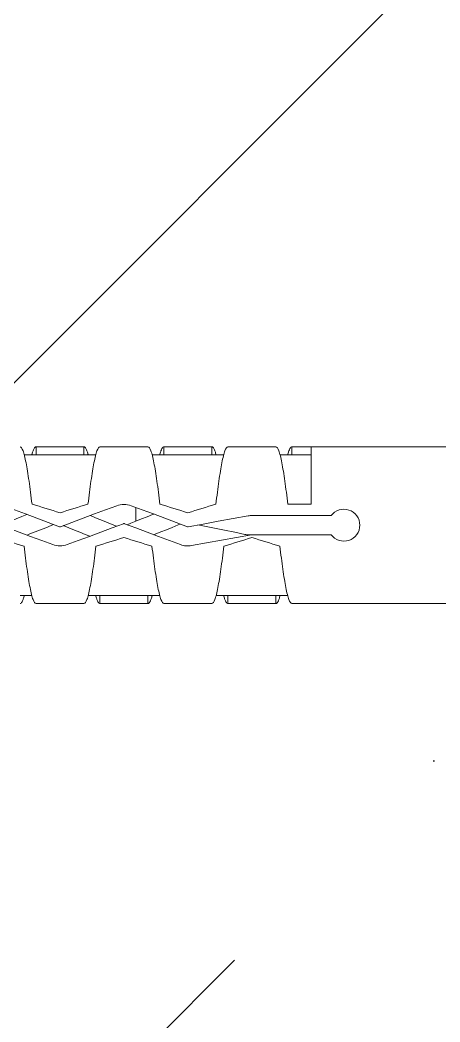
# Model space of a CAD drawing. Header units: millimetres. Extents: x -354900 to 8840672, y 0 to 292181.
# Drawn here: x -898.8 to -875.2, y 140748.8 to 140805.2 of the extents above; entities that cross this region are included whole.
import ezdxf

# ---------------------------------------------------------------- set-up
doc = ezdxf.new("R2010")
doc.units = ezdxf.units.MM
doc.header["$MEASUREMENT"] = 0
doc.set_wipeout_variables(frame=1)
doc.layers.add('основание', color=8, linetype='Continuous')
doc.layers.add('тарельчат', color=212, linetype='Continuous')

# ---------------------------------------------------------------- blocks, each defined once
blk = doc.blocks.new('*U737')
at = {"layer": 'основание'}
h = blk.add_hatch(dxfattribs=at)
h.set_pattern_fill('ANSI36', color=256, scale=10)
h.set_pattern_definition([(45, (0, 200), (16.83798022700467, 61.73926083235044), [79.375, -15.875, 0, -15.875])])
h.paths.add_polyline_path([(-150, -200), (-80.99999999999999, -200), (-77, -206), (-73, -194), (-69, -200), (0, -200), (0, 200), (-69, 200.0000000000001), (-72.99999999999997, 206.0000000000001), (-76.99999999999999, 194), (-81.00000000000001, 200), (-150, 200.0000000000001), (-150, 5.999999999999986), (-156, 1.999999999999993), (-144, -1.999999999999993), (-150, -6.000000000000007)])
blk = doc.blocks.new('*U728')
blk.add_wipeout([(1.0500000149400037, 8.999999798820951), (1.0500000071200049, 3.450000000000955), (2.423312636319821, 2.763343685401111), (2.5537890412914734, 2.7160506063203513), (2.6916408736600133, 2.6999998837609667), (9.58923049165999, 2.700000000000955), (9.744521918721514, 2.6795554957743946), (9.889230491660001, 2.619615242271621), (11.42942500307096, 1.7303886527839296), (11.57413144345848, 1.670444504227504), (11.729422659839997, 1.649999991060966), (14.84999962266, 1.649999991060966), (14.84999962266, 1.3499999418809523), (15.15000023064, 1.3499999418809523), (15.15000023064, 1.649999991060966), (15.44999972102, 1.649999991060966), (15.44999972102, 1.3499999418809523), (15.75000032898, 1.3499999418809523), (15.75000032898, 1.649999991060966), (16.049999819359996, 1.649999991060966), (16.049999818029473, 1.3499999418809523), (50.960611026307525, 1.3499999418809523), (50.97624045491754, 1.3513672441098379), (51.64128556073775, 1.4686326396521139), (51.65691389672752, 1.4699999418809568), (72.33070902110752, 1.4699999418785268), (72.36591101661853, 1.4628297245422317), (73.49424257463868, 0.983288812382213), (73.53410068967474, 0.9501166616279164), (73.54903991700758, 0.9004590297209489), (73.54903991700351, 0.1799999418727367), (73.24903927326753, 0.1799999418727367), (73.24903927326753, -0.1800000581272485), (73.54903991700351, -0.1800000581272485), (73.54903988124752, -0.9004591148390375), (73.53410068967474, -0.9501167778860093), (73.49424257463855, -0.9832889286403628), (72.36591101661743, -1.462829840780799), (72.33070902110754, -1.4700000755590423), (51.65691389672752, -1.4700000581190409), (51.641285560737494, -1.468632755890141), (50.976239364167526, -1.351367168026215), (50.96061211892752, -1.3500000581190505), (16.049999819359996, -1.3499999418990427), (16.049999818029473, -1.6499999910590475), (15.75000032898, -1.6499999910590475), (15.75000032898, -1.3499999418990427), (15.44999972102, -1.3499999418990427), (15.44999972102, -1.6499999910590475), (15.15000023064, -1.6499999910590475), (15.15000023064, -1.3499999418990427), (14.84999962266, -1.3499999418990427), (14.84999962266, -1.6499999910590475), (11.729422659839997, -1.6499999910590475), (11.57413144345848, -1.670444504225614), (11.42942316945999, -1.7303848173590524), (9.889248701021238, -2.6196465817199197), (9.744521918721514, -2.6795554957724903), (9.58923049165999, -2.6999999999990365), (2.69164079362001, -2.6999999999990365), (2.5537890412914734, -2.716050606318433), (2.4233126838200008, -2.763343602419056), (1.0500000149400037, -3.4500000067190513), (1.0500000149400037, -8.999999798839042), (0.5863930389599972, -8.999999798839042), (0.4854802070032278, -8.960980188735874), (0.43706870054001, -8.864221281038468), (0.36714286541999996, -8.130000159159053), (0, -8.130000159159053), (0, 7.800000160920945), (0.33571429083999504, 7.800000160920945), (0.43706870054001, 8.864221281040443), (0.4854802070032207, 8.960980188737793), (0.5863930293199999, 9.000000000000966)]).dxf.layer = 'тарельчат'
at = {"layer": 'тарельчат', "linetype": 'Continuous', "lineweight": 9}
for p, q in [((56.16388640880751, 1.469999959300992), (51.65691248656752, 1.469999959300992)), ((56.16403840066755, 1.469999959300992), (56.5240400242875, 1.469999959300992)), ((56.82388864040755, 1.319999934720897), (56.60261533738752, 1.319999934720897)), ((57.72403798580754, 1.469999959300992), (56.8240406322675, 1.469999959300992)), ((56.8240406322675, 1.319999934720897), (56.8240406322675, 1.469999959300992)), ((57.72403798580754, 1.319999934720897), (56.8240406322675, 1.319999934720897)), ((57.72403798580754, 1.319999934720897), (57.72403798580754, 1.469999959300992)), ((57.94546775102752, 1.319999934720897), (57.72418997764754, 1.319999934720897)), ((58.02403859378754, 1.469999959300992), (58.92404041768754, 1.469999959300992)), ((59.22388903380753, 1.319999934720897), (59.00261573076751, 1.319999934720897)), ((60.12403837920752, 1.469999959300992), (59.22404102564753, 1.469999959300992)), ((59.22404102564753, 1.319999934720897), (59.22404102564753, 1.469999959300992)), ((60.12403837920752, 1.319999934720897), (59.22404102564753, 1.319999934720897)), ((60.12403837920752, 1.319999934720897), (60.12403837920752, 1.469999959300992)), ((60.34546814442751, 1.319999934720897), (60.12419037104752, 1.319999934720897)), ((60.42403898716753, 1.469999959300992), (61.32404081106753, 1.469999959300992)), ((61.62388942718752, 1.319999934720897), (61.4026116538075, 1.319999934720897)), ((57.27403930902754, 0.1799999504209495), (55.78903875828753, 0.1799999504209495)), ((55.78903875828753, -0.1800000666791561), (57.27403930902754, -0.1800000666791561)), ((59.44903812886751, -0.0738659901991241), (59.44903812886751, -0.3322659641590349)), ((56.59903905868752, -0.3932233200590076), (56.16403840066755, -0.3932233200590076)), ((56.16403840066755, -1.470000075559028), (56.16403840066755, -0.3932233200590076)), ((51.65691248656752, -1.470000075559028), (56.16388640880751, -1.470000075559028)), ((56.16403840066755, -1.320000050979104), (56.5240400242875, -1.320000050979104)), ((56.16403840066755, -1.470000075559028), (56.5240400242875, -1.470000075559028)), ((56.5240400242875, -1.320000050979104), (56.5240400242875, -1.470000075559028)), ((56.5241920161275, -1.320000050979104), (56.74548767090752, -1.320000050979104)), ((57.72403798580754, -1.470000075559028), (56.8240406322675, -1.470000075559028)), ((57.80261329890752, -1.320000050979104), (58.0238866019275, -1.320000050979104)), ((58.02403859378754, -1.320000050979104), (58.92404041768754, -1.320000050979104)), ((58.02403859378754, -1.320000050979104), (58.02403859378754, -1.470000075559028)), ((58.02403859378754, -1.470000075559028), (58.92404041768754, -1.470000075559028)), ((58.92404041768754, -1.320000050979104), (58.92404041768754, -1.470000075559028)), ((58.92419240952754, -1.320000050979104), (59.14546571256751, -1.320000050979104)), ((60.12403837920752, -1.470000075559028), (59.22404102564753, -1.470000075559028)), ((60.20261369228751, -1.320000050979104), (60.42388699532748, -1.320000050979104)), ((60.42403898716753, -1.320000050979104), (61.32404081106753, -1.320000050979104)), ((60.42403898716753, -1.320000050979104), (60.42403898716753, -1.470000075559028)), ((60.42403898716753, -1.470000075559028), (61.32404081106753, -1.470000075559028)), ((61.32404081106753, -1.320000050979104), (61.32404081106753, -1.470000075559028)), ((61.32419280290753, -1.320000050979104), (61.5454661059475, -1.320000050979104))]:
    blk.add_line(p, q, dxfattribs=at)
at = {"layer": 'тарельчат', "linetype": 'Continuous', "lineweight": 9, "flags": 128}
for points in [[(58.40470216752753, 0.3837867873609184), (58.12646321536752, 0.333518488420907), (57.8459309744875, 0.2828354773409387), (57.56344966174754, 0.2318007930609269), (57.27937243462752, 0.180477876060877)], [(59.66353885412753, -0.02810254947911517), (59.45090226412754, 0.05134647226088873), (59.23866353512754, 0.1306454972009305), (59.0274440455475, 0.2095628879808373), (58.81786517382751, 0.2878680767809669), (58.61053935766754, 0.3653323162209858)], [(60.73754004718748, 0.3653323162209858), (60.53021423102754, 0.2878680767809669), (60.32063535930752, 0.2095628879808373), (60.10941586972755, 0.1306454972009305), (59.89718161106754, 0.05134647226088873), (59.68454055072753, -0.02810254947911517)], [(60.31502954244749, 0.2074693854208363), (60.39953700782752, 0.1736673876609984), (60.4997800994075, 0.1335696114409757), (60.60256234884753, 0.09245727568082884), (60.70706121206752, 0.05065808226095214), (60.81178806306752, 0.008766435240886494)], [(62.06353924752753, -0.02810254947911517), (61.85089818716753, 0.05134647226088873), (61.63866392852751, 0.1306454972009305), (61.42744443894753, 0.2095628879808373), (61.21786556722753, 0.2878680767809669), (61.01053975106751, 0.3653323162209858)], [(57.34337888242754, -0.1737868936390328), (57.62382171632753, -0.1231203145991344), (57.9050826239675, -0.07230596085906882), (58.18682185888755, -0.02140482165907542), (58.46870414496752, 0.02952200674093319)], [(57.40472994328752, 0.1724264119609416), (57.59627095938752, 0.1341185911609841), (57.78674803258754, 0.09602303334099815), (57.97541014434753, 0.05829018490089766), (58.16151968718752, 0.02106905602096276), (58.28510693788755, -0.003648458019142709)], [(58.4845381188475, 0.02810243322090855), (58.69717917920753, -0.05134658849914331), (58.90941790820754, -0.1306456134591372), (59.12063292742753, -0.2095630042390439), (59.33021179914753, -0.287868193039003), (59.53754208566753, -0.3653324324790219)], [(58.61384741546753, -0.02021107711914283), (58.65402690650755, -0.004140015159009636), (58.76648298980755, 0.04084275578100005), (58.87671730996752, 0.08493654322086286), (58.98393861532754, 0.1278254582609861), (59.08738247634754, 0.1692022430609086), (59.11060593606752, 0.178491871420988)], [(59.81054178954754, -0.3653324324790219), (60.01786760568752, -0.287868193039003), (60.22744647742749, -0.2095630042390439), (60.43866149664751, -0.1306456134591372), (60.65090022564752, -0.05134658849914331), (60.86354128600752, 0.02810243322090855)], [(60.3106038975875, -0.1784919876790241), (60.2789940643475, -0.1658476771990536), (60.17878226520753, -0.1257629365790649), (60.07598213434753, -0.08464350239910345), (59.97140280486753, -0.04281140127915251), (59.86586235046753, -0.0005942500790183658), (59.81384537698754, 0.02021096088088825)], [(60.88453851224753, 0.02810243322090855), (61.09717957258752, -0.05134658849914331), (61.30941830158753, -0.1306456134591372), (61.5206333208275, -0.2095630042390439), (61.7302121925475, -0.287868193039003), (61.93753800870752, -0.3653324324790219)], [(60.99313668490751, -0.01247208447915682), (61.04155502796752, 0.006895302520888436), (61.14271007062752, 0.04735858974089524), (61.24287716628754, 0.08742524378084227), (61.34131423712753, 0.1267989545209502), (61.4372881460275, 0.1651885163408338), (61.48989073516753, 0.1862308651608942)], [(59.44903812886751, -0.0738659901991241), (59.34382400990751, -0.1159517966791554), (59.23942349434751, -0.1577132846391578), (59.13663230420753, -0.1988287723190751), (59.11503158092754, -0.2074695016790429)], [(59.61179010154752, -0.008766551499093111), (59.54506121158753, -0.03545687059903457), (59.44903812886751, -0.0738659901991241)], [(61.98403857232751, -0.003841854879055973), (61.90464518548751, -0.03560057221915258), (61.79850570440752, -0.0780549685390497), (61.69387720108753, -0.1199073128390182), (61.59162692308749, -0.1608068879390885), (61.49431638002753, -0.1997305079590888)]]:
    blk.add_lwpolyline(points, dxfattribs=at)
at = {"layer": 'тарельчат', "linetype": 'Continuous', "lineweight": 9}
for points, knots in [([(56.74903991700351, 0.3937356762679087), (56.73028835012937, 0.5471370099527917), (56.71153991700351, 0.693496527063644), (56.67403991700354, 0.9569977108212129), (56.65528991700351, 1.074077862853642), (56.61778991700351, 1.266730227285791), (56.59903991700352, 1.342266836478984), (56.56153991700351, 1.443911085978073), (56.54279148387761, 1.469999941872629), (56.52403991700351, 1.469999941872629)], [0, 0, 0, 0, 0.25, 0.25, 0.5, 0.5, 0.75, 0.75, 1, 1, 1, 1]), ([(56.82404063225923, 1.469999959307131), (56.81779154664068, 1.468320370435094), (56.80529335492771, 1.46496118718801), (56.78653777223016, 1.438478008030302), (56.76778895532421, 1.39502499033631), (56.75410414249257, 1.354813535804169), (56.74665748787828, 1.324804256367543), (56.74546531916795, 1.319999934720215)], [0, 0, 0, 0, 0.2386285361008653, 0.4772578540936533, 0.7158864052001135, 0.9545149660561396, 1, 1, 1, 1]), ([(57.80261329890428, 1.319999934720215), (57.80142278219297, 1.324804262669829), (57.79398631909616, 1.354814095512779), (57.78028539405979, 1.395024696966118), (57.76154024635748, 1.438478003895796), (57.74279205221477, 1.464961241052038), (57.73028934805959, 1.468320384734056), (57.724037985813, 1.469999959307131)], [0, 0, 0, 0, 0.0454842548291114, 0.2841135948042546, 0.5227421459092558, 0.7613706847799367, 1, 1, 1, 1]), ([(58.02403991700351, 1.469999941872629), (58.0052883501294, 1.469999941872629), (57.98653991700354, 1.443911085978073), (57.94903991700353, 1.342266836478984), (57.93028991700351, 1.266730227285791), (57.89278991700354, 1.074077862853642), (57.87403991700351, 0.9569977108212129), (57.83653991700351, 0.693496527063644), (57.81779148387764, 0.5471370099527917), (57.7990399170035, 0.3937356762679087)], [0, 0, 0, 0, 0.25, 0.25, 0.5, 0.5, 0.75, 0.75, 1, 1, 1, 1]), ([(59.14903991700351, 0.3937356762679087), (59.13028835012941, 0.5471370099527917), (59.11153991700355, 0.693496527063644), (59.0740399170035, 0.9569977108212129), (59.05528991700351, 1.074077862853642), (59.01778991700349, 1.266730227285791), (58.99903991700351, 1.342266836478984), (58.96153991700346, 1.443911085978073), (58.94279148387759, 1.469999941872629), (58.92403991700349, 1.469999941872629)], [0, 0, 0, 0, 0.25, 0.25, 0.5, 0.5, 0.75, 0.75, 1, 1, 1, 1]), ([(59.22404102564989, 1.469999959307131), (59.21778955626127, 1.468320390353028), (59.20528663782236, 1.464961257909465), (59.18654005080359, 1.438477936466768), (59.16778881643481, 1.395024997116082), (59.15410455550003, 1.354813535554172), (59.14665788397611, 1.324804256333096), (59.14546571255864, 1.319999934720215)], [0, 0, 0, 0, 0.2386293152215201, 0.477257854093658, 0.715886405200116, 0.9545149660561401, 1, 1, 1, 1]), ([(60.20261369229496, 1.319999934720215), (60.20142317558367, 1.324804262669829), (60.1939867124868, 1.354814095512779), (60.18028578745043, 1.395024696966118), (60.16154063974813, 1.438478003895796), (60.14279244560538, 1.464961241052038), (60.13028974145024, 1.468320384734056), (60.12403837920365, 1.469999959307131)], [0, 0, 0, 0, 0.0454842548291114, 0.2841135948042546, 0.5227421459092558, 0.7613706847799367, 1, 1, 1, 1]), ([(60.42403991700348, 1.469999941872629), (60.40528835012938, 1.469999941872629), (60.38653991700349, 1.443911085978073), (60.34903991700347, 1.342266836478984), (60.33028991700348, 1.266730227285791), (60.29278991700349, 1.074077862853642), (60.27403991700353, 0.9569977108212129), (60.23653991700354, 0.693496527063644), (60.21779148387762, 0.5471370099527917), (60.19903991700352, 0.3937356762679087)], [0, 0, 0, 0, 0.25, 0.25, 0.5, 0.5, 0.75, 0.75, 1, 1, 1, 1]), ([(61.54903991700348, 0.3937356762679087), (61.53028835012938, 0.5471370099527917), (61.51153991700349, 0.693496527063644), (61.47403991700347, 0.9569977108212129), (61.45528991700348, 1.074077862853642), (61.41778991700349, 1.266730227285791), (61.39903991700351, 1.342266836478984), (61.36153991700354, 1.443911085978073), (61.34279148387762, 1.469999941872629), (61.32403991700349, 1.469999941872629)], [0, 0, 0, 0, 0.25, 0.25, 0.5, 0.5, 0.75, 0.75, 1, 1, 1, 1]), ([(61.62404141904054, 1.469999959307131), (61.61779005679395, 1.468320384734056), (61.60528735263881, 1.464961241052038), (61.58653915849604, 1.438478003895796), (61.56779401079373, 1.395024696966118), (61.55409308575733, 1.354814095512779), (61.54665662266055, 1.324804262669829), (61.54546610594926, 1.319999934720215)], [0, 0, 0, 0, 0.2386293152200633, 0.4772578540907443, 0.7158864051957455, 0.9545157451708888, 1, 1, 1, 1]), ([(58.61053991700354, 0.3653323247790468), (58.57774595867136, 0.377585208787707), (58.54399684670404, 0.3852533957164042), (58.47459154201901, 0.3915531201531053), (58.43925910360412, 0.3900299707224804), (58.40470261396948, 0.3837867816783387)], [0, 0, 0, 0, 0.5, 0.5, 1, 1, 1, 1]), ([(61.01053991700351, 0.3653323247790468), (60.96673176551809, 0.3817004677566729), (60.92079630336704, 0.3899974200714951), (60.82732560933297, 0.3900024625389733), (60.78135074919385, 0.3817014693547094), (60.73753991700349, 0.3653323247790468)], [0, 0, 0, 0, 0.5, 0.5, 1, 1, 1, 1]), ([(55.78903991700349, 0.1799999418727793), (55.7512953921543, 0.2303259750049165), (55.69862304449718, 0.2674806579124152), (55.57913385690343, 0.3049842041965007), (55.5133722558132, 0.3043333521254681), (55.39501536721474, 0.2648913247323321), (55.34214397968597, 0.2259308331113061), (55.26949071227759, 0.1253113086017947), (55.24905830491934, 0.06241752997328831), (55.24902155516048, -0.06224076385859689), (55.26936750554952, -0.1250910734747777), (55.34210297182587, -0.225923763323749), (55.39465883369557, -0.2647296989808865), (55.51335891370263, -0.3043718170558805), (55.57850904383268, -0.3051207574096679), (55.69873144122575, -0.2675061667354726), (55.75129377851231, -0.23032824278215), (55.78903991700349, -0.1800000581272343)], [0, 0, 0, 0, 0.125, 0.125, 0.25, 0.25, 0.375, 0.375, 0.5, 0.5, 0.625, 0.625, 0.75, 0.75, 0.875, 0.875, 1, 1, 1, 1]), ([(57.27867953063188, 0.1799999504223138), (57.28335404063941, 0.1799999504223138), (57.29987678586023, 0.1799999504223138), (57.31639894108901, 0.1799999504223138), (57.32824675322709, 0.1799999504223138)], [0, 0, 0, 0, 0.2829136408656835, 1, 1, 1, 1]), ([(58.46870627830862, 0.02952200647320069), (58.47200990908659, 0.03011886083237414), (58.47546217230948, 0.03015367183854778), (58.47877717104246, 0.02962355448437393), (58.48073896729759, 0.02930983423186717), (58.48267888786368, 0.02879777357298963), (58.48453991700357, 0.0281024328655235)], [0, 0, 0, 0, 3.35713496618e-05, 3.35713496618e-05, 3.35713496618e-05, 5.32540515767e-05, 5.32540515767e-05, 5.32540515767e-05, 5.32540515767e-05]), ([(60.86353991700349, 0.0281024328655235), (60.86668464460107, 0.02927740485586128), (60.87007562575684, 0.02992576297373262), (60.87343207430877, 0.02999378336147629), (60.87678852852412, 0.03006180386415735), (60.88020301200839, 0.02955135912372953), (60.88339277804889, 0.02850474831410565), (60.8837777970553, 0.02837841771543026), (60.88416033369779, 0.02824425747138548), (60.88453991700356, 0.0281024328655235)], [0, 0, 0, 0, 3.35713800459e-05, 3.35713800459e-05, 3.35713800459e-05, 6.71428286474e-05, 6.71428286474e-05, 6.71428286474e-05, 7.11383593503e-05, 7.11383593503e-05, 7.11383593503e-05, 7.11383593503e-05]), ([(59.6845399170035, -0.02810254912014898), (59.68139518940595, -0.02927752111031623), (59.67800420825021, -0.02992587922818757), (59.67464775969828, -0.02999389961610177), (59.67129130548287, -0.03006192011878284), (59.66787682199865, -0.02955147537818448), (59.66468705595816, -0.02850486456873114), (59.66430203695175, -0.02837853396988521), (59.6639195003092, -0.02824437372601096), (59.66353991700348, -0.02810254912014898)], [0, 0, 0, 0, 3.35713800459e-05, 3.35713800459e-05, 3.35713800459e-05, 6.71428286474e-05, 6.71428286474e-05, 6.71428286474e-05, 7.11383593503e-05, 7.11383593503e-05, 7.11383593503e-05, 7.11383593503e-05]), ([(59.53753991700348, -0.3653324410336722), (59.58134806848899, -0.3817005840112984), (59.62728353064001, -0.3899975363261206), (59.72075422467405, -0.3900025787935988), (59.76672908481314, -0.3817015856093349), (59.8105399170035, -0.3653324410336722)], [0, 0, 0, 0, 0.5, 0.5, 1, 1, 1, 1]), ([(56.59903991700352, -0.3932233362054944), (56.61779148562987, -0.5466828145899285), (56.63653991700353, -0.6931055711542626), (56.67403991700354, -0.9567286225353655), (56.69278991700352, -1.073867306880913), (56.73028991700353, -1.266619177107941), (56.74903991700356, -1.342196701809428), (56.78653991700352, -1.443896550104739), (56.80528834837723, -1.470000058127255), (56.82403991700353, -1.470000058127255)], [0, 0, 0, 0, 0.25, 0.25, 0.5, 0.5, 0.75, 0.75, 1, 1, 1, 1]), ([(57.72403991700352, -1.470000058127255), (57.74279148387762, -1.470000058127255), (57.76153991700353, -1.443911202232698), (57.79903991700354, -1.34226695273361), (57.81778991700352, -1.266730343540416), (57.85528991700353, -1.074077979108267), (57.87403991700356, -0.9569978270758384), (57.91153991700352, -0.6934966433182694), (57.93028835012943, -0.5471371262074172), (57.94903991700353, -0.3937357925225342)], [0, 0, 0, 0, 0.25, 0.25, 0.5, 0.5, 0.75, 0.75, 1, 1, 1, 1]), ([(58.99903991700356, -0.3937357925225342), (59.01779148387767, -0.5471371262074172), (59.03653991700356, -0.6934966433182694), (59.07403991700352, -0.9569978270758384), (59.09278991700356, -1.074077979108267), (59.13028991700356, -1.266730343540416), (59.14903991700354, -1.34226695273361), (59.18653991700356, -1.443911202232698), (59.20528835012943, -1.470000058127255), (59.22403991700356, -1.470000058127255)], [0, 0, 0, 0, 0.25, 0.25, 0.5, 0.5, 0.75, 0.75, 1, 1, 1, 1]), ([(60.1240399170035, -1.470000058127255), (60.1427914838776, -1.470000058127255), (60.16153991700352, -1.443911202232698), (60.19903991700352, -1.34226695273361), (60.21778991700356, -1.266730343540416), (60.25528991700355, -1.074077979108267), (60.27403991700353, -0.9569978270758384), (60.31153991700356, -0.6934966433182694), (60.33028835012942, -0.5471371262074172), (60.34903991700352, -0.3937357925225342)], [0, 0, 0, 0, 0.25, 0.25, 0.5, 0.5, 0.75, 0.75, 1, 1, 1, 1]), ([(61.39903991700353, -0.3937357925225342), (61.41779148387764, -0.5471371262074172), (61.4365399170035, -0.6934966433182694), (61.47403991700352, -0.9569978270758384), (61.49278991700353, -1.074077979108267), (61.5302899170035, -1.266730343540416), (61.54903991700354, -1.34226695273361), (61.58653991700353, -1.443911202232698), (61.6052883501294, -1.470000058127255), (61.6240399170035, -1.470000058127255)], [0, 0, 0, 0, 0.25, 0.25, 0.5, 0.5, 0.75, 0.75, 1, 1, 1, 1]), ([(56.52404002429185, -1.470000075561586), (56.5302891099104, -1.46832048668972), (56.54278730162341, -1.464961303442635), (56.56154288432096, -1.438478124284927), (56.58029170122687, -1.395025106590936), (56.59397651405851, -1.354813652058795), (56.6014231686728, -1.324804372622168), (56.60261533738313, -1.32000005097467)], [0, 0, 0, 0, 0.2386285361007587, 0.4772578540935802, 0.7158864052000738, 0.9545149660561332, 1, 1, 1, 1]), ([(57.94546775103746, -1.32000005097467), (57.94665830790335, -1.324804377484668), (57.9540950014287, -1.354814119038338), (57.96778773996928, -1.39502505517828), (57.98654259470322, -1.438478012051121), (58.00528962672065, -1.46496134710776), (58.01778893811797, -1.468320499416905), (58.02403859378038, -1.470000075561586)], [0, 0, 0, 0, 0.0454842902668664, 0.2841130370420452, 0.5227425531888656, 0.7613712779801413, 1, 1, 1, 1]), ([(58.92404041768254, -1.470000075561586), (58.93029013849679, -1.468320503117923), (58.942789580198, -1.464961358210815), (58.96153563493539, -1.438477967639244), (58.98029420334129, -1.395025221723074), (58.99397682898201, -1.354813650024369), (59.00142355123487, -1.324804372341305), (59.00261573077382, -1.32000005097467)], [0, 0, 0, 0, 0.2386285361007654, 0.4772570749729492, 0.7158864052000614, 0.9545149660561312, 1, 1, 1, 1]), ([(60.34546814442811, -1.32000005097467), (60.34665870129399, -1.324804377484668), (60.35409539481938, -1.354814119038338), (60.36778813335994, -1.39502505517828), (60.38654298809388, -1.438478012051121), (60.40529002011129, -1.46496134710776), (60.41778933150866, -1.468320499416905), (60.42403898717106, -1.470000075561586)], [0, 0, 0, 0, 0.0454842902668664, 0.2841130370420452, 0.5227425531888656, 0.7613712779801413, 1, 1, 1, 1]), ([(61.32404081107316, -1.470000075561586), (61.33029046673556, -1.468320499416905), (61.34278977813287, -1.46496134710776), (61.36153681015026, -1.438478012051121), (61.38029166488425, -1.39502505517828), (61.39398440342484, -1.354814119038338), (61.40142109695017, -1.324804377484668), (61.40261165381608, -1.32000005097467)], [0, 0, 0, 0, 0.2386287220198559, 0.4772574468111324, 0.7158869629579538, 0.9545157097331336, 1, 1, 1, 1])]:
    blk.add_open_spline(points, degree=3, knots=knots, dxfattribs=at)
for points in [[(57.27403991700355, 0.2320952592216941), (57.0990398390195, 0.2865804845571915), (56.92403999498757, 0.3405744688042205), (56.74903991700351, 0.3937356762679087)], [(57.7990399170035, 0.3937356762679087), (57.62403983901953, 0.3405744688042205), (57.44903999498756, 0.2865804845571915), (57.27403991700355, 0.2320952592216941)], [(59.67403991700349, 0.2320952592216941), (59.49903983901954, 0.2865804845571915), (59.32403999498752, 0.3405744688042205), (59.14903991700351, 0.3937356762679087)], [(60.19903991700352, 0.3937356762679087), (60.02403983901957, 0.3405744688042205), (59.84903999498741, 0.2865804845571915), (59.67403991700349, 0.2320952592216941)], [(62.07403991700349, 0.2320952592216941), (61.89903983901942, 0.2865804845571915), (61.72403999498758, 0.3405744688042205), (61.54903991700348, 0.3937356762679087)], [(57.27937355569846, 0.1804778772723239), (57.27761730778037, 0.1801605826664172), (57.27582502859025, 0.1799999418727793), (57.27403991700355, 0.1799999418727793)], [(57.32824581914902, 0.1799999418727793), (57.3539640821835, 0.1799999418727793), (57.37946063945847, 0.1774804998710238), (57.40473111185288, 0.1724264053921161)], [(57.27403991700355, -0.1800000581272343), (57.2973406606551, -0.1800000581272343), (57.32045295535104, -0.1779285373079915), (57.34337722003755, -0.1737868979328141)], [(57.94903991700357, -0.3937357925225342), (58.1240399949875, -0.340574585058846), (58.2990398390196, -0.2865806008116465), (58.47403991700353, -0.2320953754763195)], [(58.47403991700356, -0.2320953754763195), (58.64903999498757, -0.2865806008116465), (58.82403983901956, -0.340574585058846), (58.99903991700356, -0.3937357925225342)], [(60.34903991700355, -0.3937357925225342), (60.52403999498762, -0.340574585058846), (60.69903983901949, -0.286580600811817), (60.87403991700356, -0.2320953754763195)], [(60.87403991700356, -0.2320953754763195), (61.04903999498751, -0.2865806008116465), (61.22403983901953, -0.340574585058846), (61.39903991700353, -0.3937357925225342)]]:
    blk.add_open_spline(points, degree=3, dxfattribs=at)

msp = doc.modelspace()

# ---------------------------------------------------------------- block references
at = {"layer": 'основание'}
msp.add_blockref('*U737', (-874.1024990227452, 140756.900340962), dxfattribs=at)

# ---------------------------------------------------------------- next in the draw order: block references
at = {"layer": 'тарельчат', "color": 1, "xscale": 3, "yscale": 3, "zscale": 3, "rotation": 180.0000008338953}
msp.add_blockref('*U728', (-713.9536182145021, 140776.7587140457), dxfattribs=at)

doc.saveas('drawing.dxf')
